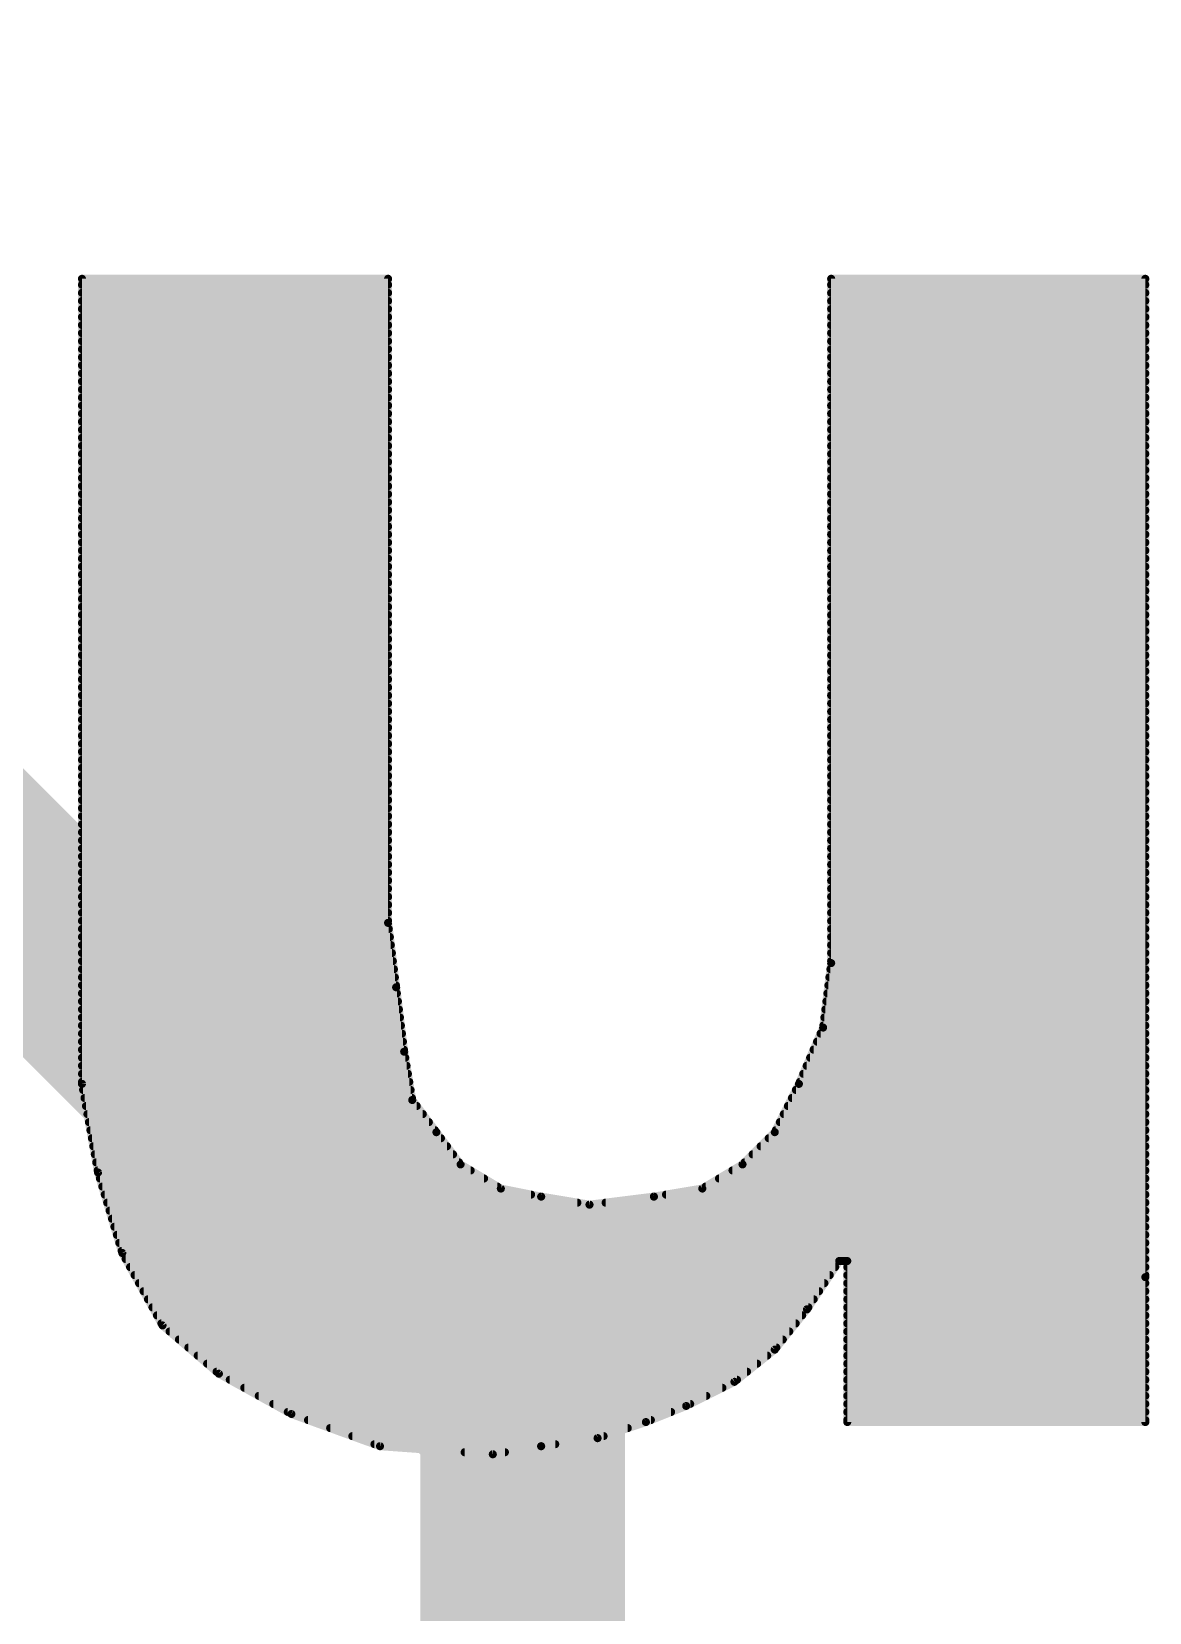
# Model space of a CAD drawing. Extents: x -28 to 79, y -27 to 67.
# Drawn here: x 42.571 to 43.958, y 42.931 to 44.895 of the extents above; entities that cross this region are included whole.
import ezdxf

# ---------------------------------------------------------------- set-up
doc = ezdxf.new("R2010")
doc.units = 0
doc.layers.add('16', color=132, linetype='CONTINUOUS')
doc.layers.add('21', color=41, linetype='CONTINUOUS')

msp = doc.modelspace()

# ---------------------------------------------------------------- linework, layer by layer
at = {"layer": '16', "const_width": 0.254}
for points in [[(41.5925, 44.7675), (43.18, 43.18)], [(43.18, 43.18), (43.18, 40.64)]]:
    msp.add_lwpolyline(points, dxfattribs=at)
at = {"layer": '16', "const_width": 0.127}
for points in [[(43.2435, 43.18, 1), (43.1165, 43.18)], [(43.1351, 43.1351, 1), (43.2249, 43.2249)]]:
    msp.add_lwpolyline(points, format="xyb", dxfattribs=at)
at = {"layer": '21', "const_width": 0.01}
for points in [[(42.633, 43.5875), (42.633, 44.5875)], [(42.633, 44.5875), (43.013, 44.5875)], [(43.013, 44.5875), (43.013, 43.7875)], [(43.563, 43.7375), (43.563, 44.5875)], [(43.563, 44.5875), (43.953, 44.5875)], [(43.953, 44.5875), (43.953, 43.3475)], [(42.633, 44.58), (43.013, 44.58)], [(42.633, 44.57), (43.013, 44.57)], [(43.563, 44.58), (43.953, 44.58)], [(43.563, 44.57), (43.953, 44.57)], [(42.633, 44.56), (43.013, 44.56)], [(42.633, 44.55), (43.013, 44.55)], [(43.563, 44.56), (43.953, 44.56)], [(43.563, 44.55), (43.953, 44.55)], [(42.633, 44.54), (43.013, 44.54)], [(42.633, 44.53), (43.013, 44.53)], [(43.563, 44.54), (43.953, 44.54)], [(43.563, 44.53), (43.953, 44.53)], [(42.633, 44.52), (43.013, 44.52)], [(42.633, 44.51), (43.013, 44.51)], [(43.563, 44.52), (43.953, 44.52)], [(43.563, 44.51), (43.953, 44.51)], [(42.633, 44.5), (43.013, 44.5)], [(42.633, 44.49), (43.013, 44.49)], [(43.563, 44.5), (43.953, 44.5)], [(43.563, 44.49), (43.953, 44.49)], [(42.633, 44.48), (43.013, 44.48)], [(42.633, 44.47), (43.013, 44.47)], [(43.563, 44.48), (43.953, 44.48)], [(43.563, 44.47), (43.953, 44.47)], [(42.633, 44.46), (43.013, 44.46)], [(42.633, 44.45), (43.013, 44.45)], [(43.563, 44.46), (43.953, 44.46)], [(43.563, 44.45), (43.953, 44.45)], [(42.633, 44.44), (43.013, 44.44)], [(42.633, 44.43), (43.013, 44.43)], [(43.563, 44.44), (43.953, 44.44)], [(43.563, 44.43), (43.953, 44.43)], [(42.633, 44.42), (43.013, 44.42)], [(42.633, 44.41), (43.013, 44.41)], [(43.563, 44.42), (43.953, 44.42)], [(43.563, 44.41), (43.953, 44.41)], [(42.633, 44.4), (43.013, 44.4)], [(42.633, 44.39), (43.013, 44.39)], [(43.563, 44.4), (43.953, 44.4)], [(43.563, 44.39), (43.953, 44.39)], [(42.633, 44.38), (43.013, 44.38)], [(42.633, 44.37), (43.013, 44.37)], [(43.563, 44.38), (43.953, 44.38)], [(43.563, 44.37), (43.953, 44.37)], [(42.633, 44.36), (43.013, 44.36)], [(42.633, 44.35), (43.013, 44.35)], [(43.563, 44.36), (43.953, 44.36)], [(43.563, 44.35), (43.953, 44.35)], [(42.633, 44.34), (43.013, 44.34)], [(42.633, 44.33), (43.013, 44.33)], [(43.563, 44.34), (43.953, 44.34)], [(43.563, 44.33), (43.953, 44.33)], [(42.633, 44.32), (43.013, 44.32)], [(42.633, 44.31), (43.013, 44.31)], [(43.563, 44.32), (43.953, 44.32)], [(43.563, 44.31), (43.953, 44.31)], [(42.633, 44.3), (43.013, 44.3)], [(42.633, 44.29), (43.013, 44.29)], [(43.563, 44.3), (43.953, 44.3)], [(43.563, 44.29), (43.953, 44.29)], [(42.633, 44.28), (43.013, 44.28)], [(43.563, 44.28), (43.953, 44.28)], [(42.633, 44.27), (43.013, 44.27)], [(42.633, 44.26), (43.013, 44.26)], [(43.563, 44.27), (43.953, 44.27)], [(43.563, 44.26), (43.953, 44.26)], [(42.633, 44.25), (43.013, 44.25)], [(42.633, 44.24), (43.013, 44.24)], [(43.563, 44.25), (43.953, 44.25)], [(43.563, 44.24), (43.953, 44.24)], [(42.633, 44.23), (43.013, 44.23)], [(42.633, 44.22), (43.013, 44.22)], [(43.563, 44.23), (43.953, 44.23)], [(43.563, 44.22), (43.953, 44.22)], [(42.633, 44.21), (43.013, 44.21)], [(42.633, 44.2), (43.013, 44.2)], [(43.563, 44.21), (43.953, 44.21)], [(43.563, 44.2), (43.953, 44.2)], [(42.633, 44.19), (43.013, 44.19)], [(42.633, 44.18), (43.013, 44.18)], [(43.563, 44.19), (43.953, 44.19)], [(43.563, 44.18), (43.953, 44.18)], [(42.633, 44.17), (43.013, 44.17)], [(42.633, 44.16), (43.013, 44.16)], [(43.563, 44.17), (43.953, 44.17)], [(43.563, 44.16), (43.953, 44.16)], [(42.633, 44.15), (43.013, 44.15)], [(42.633, 44.14), (43.013, 44.14)], [(43.563, 44.15), (43.953, 44.15)], [(43.563, 44.14), (43.953, 44.14)], [(42.633, 44.13), (43.013, 44.13)], [(42.633, 44.12), (43.013, 44.12)], [(43.563, 44.13), (43.953, 44.13)], [(43.563, 44.12), (43.953, 44.12)], [(42.633, 44.11), (43.013, 44.11)], [(42.633, 44.1), (43.013, 44.1)], [(43.563, 44.11), (43.953, 44.11)], [(43.563, 44.1), (43.953, 44.1)], [(42.633, 44.09), (43.013, 44.09)], [(42.633, 44.08), (43.013, 44.08)], [(43.563, 44.09), (43.953, 44.09)], [(43.563, 44.08), (43.953, 44.08)], [(42.633, 44.07), (43.013, 44.07)], [(42.633, 44.06), (43.013, 44.06)], [(43.563, 44.07), (43.953, 44.07)], [(43.563, 44.06), (43.953, 44.06)], [(42.633, 44.05), (43.013, 44.05)], [(42.633, 44.04), (43.013, 44.04)], [(43.563, 44.05), (43.953, 44.05)], [(43.563, 44.04), (43.953, 44.04)], [(42.633, 44.03), (43.013, 44.03)], [(42.633, 44.02), (43.013, 44.02)], [(43.563, 44.03), (43.953, 44.03)], [(43.563, 44.02), (43.953, 44.02)], [(42.633, 44.01), (43.013, 44.01)], [(42.633, 44), (43.013, 44)], [(43.563, 44.01), (43.953, 44.01)], [(43.563, 44), (43.953, 44)], [(42.633, 43.99), (43.013, 43.99)], [(42.633, 43.98), (43.013, 43.98)], [(43.563, 43.99), (43.953, 43.99)], [(43.563, 43.98), (43.953, 43.98)], [(42.633, 43.97), (43.013, 43.97)], [(42.633, 43.96), (43.013, 43.96)], [(43.563, 43.97), (43.953, 43.97)], [(43.563, 43.96), (43.953, 43.96)], [(42.633, 43.95), (43.013, 43.95)], [(42.633, 43.94), (43.013, 43.94)], [(43.563, 43.95), (43.953, 43.95)], [(43.563, 43.94), (43.953, 43.94)], [(42.633, 43.93), (43.013, 43.93)], [(42.633, 43.92), (43.013, 43.92)], [(43.563, 43.93), (43.953, 43.93)], [(43.563, 43.92), (43.953, 43.92)], [(42.633, 43.91), (43.013, 43.91)], [(42.633, 43.9), (43.013, 43.9)], [(43.563, 43.91), (43.953, 43.91)], [(43.563, 43.9), (43.953, 43.9)], [(42.633, 43.89), (43.013, 43.89)], [(42.633, 43.88), (43.013, 43.88)], [(43.563, 43.89), (43.953, 43.89)], [(43.563, 43.88), (43.953, 43.88)], [(42.633, 43.87), (43.013, 43.87)], [(42.633, 43.86), (43.013, 43.86)], [(43.563, 43.87), (43.953, 43.87)], [(43.563, 43.86), (43.953, 43.86)], [(42.633, 43.85), (43.013, 43.85)], [(42.633, 43.84), (43.013, 43.84)], [(43.563, 43.85), (43.953, 43.85)], [(43.563, 43.84), (43.953, 43.84)], [(42.633, 43.83), (43.013, 43.83)], [(42.633, 43.82), (43.013, 43.82)], [(43.563, 43.83), (43.953, 43.83)], [(43.563, 43.82), (43.953, 43.82)], [(42.633, 43.81), (43.013, 43.81)], [(42.633, 43.8), (43.013, 43.8)], [(43.563, 43.81), (43.953, 43.81)], [(43.563, 43.8), (43.953, 43.8)], [(42.633, 43.79), (43.013, 43.79)], [(42.633, 43.78), (43.0139, 43.78)], [(43.013, 43.7875), (43.023, 43.7075)], [(43.563, 43.79), (43.953, 43.79)], [(43.563, 43.78), (43.953, 43.78)], [(42.633, 43.77), (43.0152, 43.77)], [(42.633, 43.76), (43.0164, 43.76)], [(43.563, 43.77), (43.953, 43.77)], [(43.563, 43.76), (43.953, 43.76)], [(42.633, 43.75), (43.0177, 43.75)], [(42.633, 43.74), (43.0189, 43.74)], [(43.563, 43.75), (43.953, 43.75)], [(43.563, 43.74), (43.953, 43.74)], [(42.633, 43.73), (43.0202, 43.73)], [(43.553, 43.6575), (43.563, 43.7375)], [(43.5621, 43.73), (43.953, 43.73)], [(42.633, 43.72), (43.0214, 43.72)], [(42.633, 43.71), (43.0227, 43.71)], [(43.023, 43.7075), (43.033, 43.6275)], [(43.5596, 43.71), (43.953, 43.71)], [(43.5608, 43.72), (43.953, 43.72)], [(42.633, 43.7), (43.0239, 43.7)], [(42.633, 43.69), (43.0252, 43.69)], [(43.5571, 43.69), (43.953, 43.69)], [(43.5583, 43.7), (43.953, 43.7)], [(42.633, 43.68), (43.0264, 43.68)], [(42.633, 43.67), (43.0277, 43.67)], [(43.5546, 43.67), (43.953, 43.67)], [(43.5558, 43.68), (43.953, 43.68)], [(42.633, 43.66), (43.0289, 43.66)], [(42.633, 43.65), (43.0302, 43.65)], [(43.523, 43.5875), (43.553, 43.6575)], [(43.5498, 43.65), (43.953, 43.65)], [(43.5533, 43.66), (43.953, 43.66)], [(42.633, 43.64), (43.0314, 43.64)], [(42.633, 43.63), (43.0327, 43.63)], [(43.033, 43.6275), (43.043, 43.5675)], [(43.5412, 43.63), (43.953, 43.63)], [(43.5455, 43.64), (43.953, 43.64)], [(42.633, 43.62), (43.0343, 43.62)], [(42.633, 43.61), (43.0359, 43.61)], [(43.5326, 43.61), (43.953, 43.61)], [(43.5369, 43.62), (43.953, 43.62)], [(42.633, 43.6), (43.0376, 43.6)], [(42.633, 43.59), (43.0393, 43.59)], [(42.653, 43.4775), (42.633, 43.5875)], [(43.493, 43.5275), (43.523, 43.5875)], [(43.5241, 43.59), (43.953, 43.59)], [(43.5284, 43.6), (43.953, 43.6)], [(42.6344, 43.58), (43.0409, 43.58)], [(42.6362, 43.57), (43.0426, 43.57)], [(43.043, 43.5675), (43.073, 43.5275)], [(43.5143, 43.57), (43.953, 43.57)], [(43.5192, 43.58), (43.953, 43.58)], [(42.638, 43.56), (43.0486, 43.56)], [(42.6398, 43.55), (43.0561, 43.55)], [(43.5042, 43.55), (43.953, 43.55)], [(43.5093, 43.56), (43.953, 43.56)], [(42.6416, 43.54), (43.0636, 43.54)], [(42.6435, 43.53), (43.0711, 43.53)], [(43.073, 43.5275), (43.103, 43.4875)], [(43.453, 43.4875), (43.493, 43.5275)], [(43.4943, 43.53), (43.953, 43.53)], [(43.4993, 43.54), (43.953, 43.54)], [(42.6453, 43.52), (43.0786, 43.52)], [(42.6471, 43.51), (43.0861, 43.51)], [(43.4755, 43.51), (43.953, 43.51)], [(43.4855, 43.52), (43.953, 43.52)], [(42.6489, 43.5), (43.0936, 43.5)], [(42.6507, 43.49), (43.1011, 43.49)], [(43.103, 43.4875), (43.153, 43.4575)], [(43.403, 43.4575), (43.453, 43.4875)], [(43.4555, 43.49), (43.953, 43.49)], [(43.4655, 43.5), (43.953, 43.5)], [(42.6525, 43.48), (43.1155, 43.48)], [(42.683, 43.3775), (42.653, 43.4775)], [(42.6553, 43.47), (43.1322, 43.47)], [(43.4238, 43.47), (43.953, 43.47)], [(43.4405, 43.48), (43.953, 43.48)], [(42.6583, 43.46), (43.1488, 43.46)], [(42.6613, 43.45), (43.1905, 43.45)], [(43.153, 43.4575), (43.203, 43.4475)], [(43.203, 43.4475), (43.263, 43.4375)], [(43.263, 43.4375), (43.343, 43.4475)], [(43.343, 43.4475), (43.403, 43.4575)], [(43.358, 43.45), (43.953, 43.45)], [(43.4072, 43.46), (43.953, 43.46)], [(42.6643, 43.44), (43.248, 43.44)], [(42.6673, 43.43), (43.953, 43.43)], [(43.283, 43.44), (43.953, 43.44)], [(42.6703, 43.42), (43.953, 43.42)], [(42.6733, 43.41), (43.953, 43.41)], [(42.6763, 43.4), (43.953, 43.4)], [(42.6793, 43.39), (43.953, 43.39)], [(42.6823, 43.38), (43.953, 43.38)], [(42.733, 43.2875), (42.683, 43.3775)], [(42.6872, 43.37), (43.953, 43.37)], [(43.573, 43.3675), (43.533, 43.3075)], [(43.583, 43.3675), (43.573, 43.3675)], [(43.583, 43.1675), (43.583, 43.3675)], [(42.6927, 43.36), (43.568, 43.36)], [(42.6983, 43.35), (43.5613, 43.35)], [(43.583, 43.36), (43.953, 43.36)], [(43.583, 43.35), (43.953, 43.35)], [(43.953, 43.3475), (43.953, 43.1675)], [(42.7038, 43.34), (43.5547, 43.34)], [(42.7094, 43.33), (43.548, 43.33)], [(43.583, 43.34), (43.953, 43.34)], [(43.583, 43.33), (43.953, 43.33)], [(42.7149, 43.32), (43.5413, 43.32)], [(42.7205, 43.31), (43.5347, 43.31)], [(43.583, 43.32), (43.953, 43.32)], [(43.583, 43.31), (43.953, 43.31)], [(42.7261, 43.3), (43.527, 43.3)], [(42.7316, 43.29), (43.519, 43.29)], [(43.533, 43.3075), (43.493, 43.2575)], [(43.583, 43.3), (43.953, 43.3)], [(43.583, 43.29), (43.953, 43.29)], [(42.803, 43.2275), (42.733, 43.2875)], [(42.7418, 43.28), (43.511, 43.28)], [(42.7534, 43.27), (43.503, 43.27)], [(43.583, 43.28), (43.953, 43.28)], [(43.583, 43.27), (43.953, 43.27)], [(42.7651, 43.26), (43.495, 43.26)], [(42.7767, 43.25), (43.4836, 43.25)], [(43.493, 43.2575), (43.443, 43.2175)], [(43.583, 43.26), (43.953, 43.26)], [(43.583, 43.25), (43.953, 43.25)], [(42.7884, 43.24), (43.4711, 43.24)], [(42.8001, 43.23), (43.4586, 43.23)], [(43.583, 43.24), (43.953, 43.24)], [(43.583, 43.23), (43.953, 43.23)], [(42.893, 43.1775), (42.803, 43.2275)], [(42.8165, 43.22), (43.4461, 43.22)], [(42.8345, 43.21), (43.428, 43.21)], [(43.443, 43.2175), (43.383, 43.1875)], [(43.583, 43.22), (43.953, 43.22)], [(43.583, 43.21), (43.953, 43.21)], [(42.8525, 43.2), (43.408, 43.2)], [(43.583, 43.2), (43.953, 43.2)], [(42.8705, 43.19), (43.388, 43.19)], [(42.8885, 43.18), (43.3643, 43.18)], [(43.003, 43.1375), (42.893, 43.1775)], [(43.383, 43.1875), (43.333, 43.1675)], [(43.583, 43.19), (43.953, 43.19)], [(43.583, 43.18), (43.953, 43.18)], [(42.9136, 43.17), (43.3392, 43.17)], [(42.9411, 43.16), (43.3105, 43.16)], [(43.333, 43.1675), (43.273, 43.1475)], [(43.583, 43.17), (43.953, 43.17)], [(43.953, 43.1675), (43.583, 43.1675)], [(42.9686, 43.15), (43.2805, 43.15)], [(42.9961, 43.14), (43.2205, 43.14)], [(43.143, 43.1275), (43.003, 43.1375)], [(43.203, 43.1375), (43.143, 43.1275)], [(43.273, 43.1475), (43.203, 43.1375)], [(43.108, 43.13), (43.158, 43.13)]]:
    msp.add_lwpolyline(points, dxfattribs=at)
at = {"layer": '21', "const_width": 0.005}
for points in [[(42.6355, 44.5875, 1), (42.6305, 44.5875)], [(42.633, 44.59, 1), (42.633, 44.585)], [(43.0155, 44.5875, 1), (43.0105, 44.5875)], [(43.013, 44.585, 1), (43.013, 44.59)], [(43.5655, 44.5875, 1), (43.5605, 44.5875)], [(43.563, 44.59, 1), (43.563, 44.585)], [(43.9555, 44.5875, 1), (43.9505, 44.5875)], [(43.953, 44.585, 1), (43.953, 44.59)], [(42.633, 44.5825, 1), (42.633, 44.5775)], [(42.633, 44.5725, 1), (42.633, 44.5675)], [(43.013, 44.5775, 1), (43.013, 44.5825)], [(43.013, 44.5675, 1), (43.013, 44.5725)], [(43.563, 44.5825, 1), (43.563, 44.5775)], [(43.563, 44.5725, 1), (43.563, 44.5675)], [(43.953, 44.5775, 1), (43.953, 44.5825)], [(43.953, 44.5675, 1), (43.953, 44.5725)], [(42.633, 44.5625, 1), (42.633, 44.5575)], [(42.633, 44.5525, 1), (42.633, 44.5475)], [(43.013, 44.5575, 1), (43.013, 44.5625)], [(43.013, 44.5475, 1), (43.013, 44.5525)], [(43.563, 44.5625, 1), (43.563, 44.5575)], [(43.563, 44.5525, 1), (43.563, 44.5475)], [(43.953, 44.5575, 1), (43.953, 44.5625)], [(43.953, 44.5475, 1), (43.953, 44.5525)], [(42.633, 44.5425, 1), (42.633, 44.5375)], [(42.633, 44.5325, 1), (42.633, 44.5275)], [(43.013, 44.5375, 1), (43.013, 44.5425)], [(43.013, 44.5275, 1), (43.013, 44.5325)], [(43.563, 44.5425, 1), (43.563, 44.5375)], [(43.563, 44.5325, 1), (43.563, 44.5275)], [(43.953, 44.5375, 1), (43.953, 44.5425)], [(43.953, 44.5275, 1), (43.953, 44.5325)], [(42.633, 44.5225, 1), (42.633, 44.5175)], [(42.633, 44.5125, 1), (42.633, 44.5075)], [(43.013, 44.5175, 1), (43.013, 44.5225)], [(43.013, 44.5075, 1), (43.013, 44.5125)], [(43.563, 44.5225, 1), (43.563, 44.5175)], [(43.563, 44.5125, 1), (43.563, 44.5075)], [(43.953, 44.5175, 1), (43.953, 44.5225)], [(43.953, 44.5075, 1), (43.953, 44.5125)], [(42.633, 44.5025, 1), (42.633, 44.4975)], [(42.633, 44.4925, 1), (42.633, 44.4875)], [(43.013, 44.4975, 1), (43.013, 44.5025)], [(43.013, 44.4875, 1), (43.013, 44.4925)], [(43.563, 44.5025, 1), (43.563, 44.4975)], [(43.563, 44.4925, 1), (43.563, 44.4875)], [(43.953, 44.4975, 1), (43.953, 44.5025)], [(43.953, 44.4875, 1), (43.953, 44.4925)], [(42.633, 44.4825, 1), (42.633, 44.4775)], [(42.633, 44.4725, 1), (42.633, 44.4675)], [(43.013, 44.4775, 1), (43.013, 44.4825)], [(43.013, 44.4675, 1), (43.013, 44.4725)], [(43.563, 44.4825, 1), (43.563, 44.4775)], [(43.563, 44.4725, 1), (43.563, 44.4675)], [(43.953, 44.4775, 1), (43.953, 44.4825)], [(43.953, 44.4675, 1), (43.953, 44.4725)], [(42.633, 44.4625, 1), (42.633, 44.4575)], [(42.633, 44.4525, 1), (42.633, 44.4475)], [(43.013, 44.4575, 1), (43.013, 44.4625)], [(43.013, 44.4475, 1), (43.013, 44.4525)], [(43.563, 44.4625, 1), (43.563, 44.4575)], [(43.563, 44.4525, 1), (43.563, 44.4475)], [(43.953, 44.4575, 1), (43.953, 44.4625)], [(43.953, 44.4475, 1), (43.953, 44.4525)], [(42.633, 44.4425, 1), (42.633, 44.4375)], [(42.633, 44.4325, 1), (42.633, 44.4275)], [(43.013, 44.4375, 1), (43.013, 44.4425)], [(43.013, 44.4275, 1), (43.013, 44.4325)], [(43.563, 44.4425, 1), (43.563, 44.4375)], [(43.563, 44.4325, 1), (43.563, 44.4275)], [(43.953, 44.4375, 1), (43.953, 44.4425)], [(43.953, 44.4275, 1), (43.953, 44.4325)], [(42.633, 44.4225, 1), (42.633, 44.4175)], [(42.633, 44.4125, 1), (42.633, 44.4075)], [(43.013, 44.4175, 1), (43.013, 44.4225)], [(43.013, 44.4075, 1), (43.013, 44.4125)], [(43.563, 44.4225, 1), (43.563, 44.4175)], [(43.563, 44.4125, 1), (43.563, 44.4075)], [(43.953, 44.4175, 1), (43.953, 44.4225)], [(43.953, 44.4075, 1), (43.953, 44.4125)], [(42.633, 44.4025, 1), (42.633, 44.3975)], [(42.633, 44.3925, 1), (42.633, 44.3875)], [(43.013, 44.3975, 1), (43.013, 44.4025)], [(43.013, 44.3875, 1), (43.013, 44.3925)], [(43.563, 44.4025, 1), (43.563, 44.3975)], [(43.563, 44.3925, 1), (43.563, 44.3875)], [(43.953, 44.3975, 1), (43.953, 44.4025)], [(43.953, 44.3875, 1), (43.953, 44.3925)], [(42.633, 44.3825, 1), (42.633, 44.3775)], [(42.633, 44.3725, 1), (42.633, 44.3675)], [(43.013, 44.3775, 1), (43.013, 44.3825)], [(43.013, 44.3675, 1), (43.013, 44.3725)], [(43.563, 44.3825, 1), (43.563, 44.3775)], [(43.563, 44.3725, 1), (43.563, 44.3675)], [(43.953, 44.3775, 1), (43.953, 44.3825)], [(43.953, 44.3675, 1), (43.953, 44.3725)], [(42.633, 44.3625, 1), (42.633, 44.3575)], [(42.633, 44.3525, 1), (42.633, 44.3475)], [(43.013, 44.3575, 1), (43.013, 44.3625)], [(43.013, 44.3475, 1), (43.013, 44.3525)], [(43.563, 44.3625, 1), (43.563, 44.3575)], [(43.563, 44.3525, 1), (43.563, 44.3475)], [(43.953, 44.3575, 1), (43.953, 44.3625)], [(43.953, 44.3475, 1), (43.953, 44.3525)], [(42.633, 44.3425, 1), (42.633, 44.3375)], [(42.633, 44.3325, 1), (42.633, 44.3275)], [(43.013, 44.3375, 1), (43.013, 44.3425)], [(43.013, 44.3275, 1), (43.013, 44.3325)], [(43.563, 44.3425, 1), (43.563, 44.3375)], [(43.563, 44.3325, 1), (43.563, 44.3275)], [(43.953, 44.3375, 1), (43.953, 44.3425)], [(43.953, 44.3275, 1), (43.953, 44.3325)], [(42.633, 44.3225, 1), (42.633, 44.3175)], [(42.633, 44.3125, 1), (42.633, 44.3075)], [(43.013, 44.3175, 1), (43.013, 44.3225)], [(43.013, 44.3075, 1), (43.013, 44.3125)], [(43.563, 44.3225, 1), (43.563, 44.3175)], [(43.563, 44.3125, 1), (43.563, 44.3075)], [(43.953, 44.3175, 1), (43.953, 44.3225)], [(43.953, 44.3075, 1), (43.953, 44.3125)], [(42.633, 44.3025, 1), (42.633, 44.2975)], [(42.633, 44.2925, 1), (42.633, 44.2875)], [(43.013, 44.2975, 1), (43.013, 44.3025)], [(43.013, 44.2875, 1), (43.013, 44.2925)], [(43.563, 44.3025, 1), (43.563, 44.2975)], [(43.563, 44.2925, 1), (43.563, 44.2875)], [(43.953, 44.2975, 1), (43.953, 44.3025)], [(43.953, 44.2875, 1), (43.953, 44.2925)], [(42.633, 44.2825, 1), (42.633, 44.2775)], [(43.013, 44.2775, 1), (43.013, 44.2825)], [(43.563, 44.2825, 1), (43.563, 44.2775)], [(43.953, 44.2775, 1), (43.953, 44.2825)], [(42.633, 44.2725, 1), (42.633, 44.2675)], [(42.633, 44.2625, 1), (42.633, 44.2575)], [(43.013, 44.2675, 1), (43.013, 44.2725)], [(43.013, 44.2575, 1), (43.013, 44.2625)], [(43.563, 44.2725, 1), (43.563, 44.2675)], [(43.563, 44.2625, 1), (43.563, 44.2575)], [(43.953, 44.2675, 1), (43.953, 44.2725)], [(43.953, 44.2575, 1), (43.953, 44.2625)], [(42.633, 44.2525, 1), (42.633, 44.2475)], [(42.633, 44.2425, 1), (42.633, 44.2375)], [(43.013, 44.2475, 1), (43.013, 44.2525)], [(43.013, 44.2375, 1), (43.013, 44.2425)], [(43.563, 44.2525, 1), (43.563, 44.2475)], [(43.563, 44.2425, 1), (43.563, 44.2375)], [(43.953, 44.2475, 1), (43.953, 44.2525)], [(43.953, 44.2375, 1), (43.953, 44.2425)], [(42.633, 44.2325, 1), (42.633, 44.2275)], [(42.633, 44.2225, 1), (42.633, 44.2175)], [(43.013, 44.2275, 1), (43.013, 44.2325)], [(43.013, 44.2175, 1), (43.013, 44.2225)], [(43.563, 44.2325, 1), (43.563, 44.2275)], [(43.563, 44.2225, 1), (43.563, 44.2175)], [(43.953, 44.2275, 1), (43.953, 44.2325)], [(43.953, 44.2175, 1), (43.953, 44.2225)], [(42.633, 44.2125, 1), (42.633, 44.2075)], [(42.633, 44.2025, 1), (42.633, 44.1975)], [(43.013, 44.2075, 1), (43.013, 44.2125)], [(43.013, 44.1975, 1), (43.013, 44.2025)], [(43.563, 44.2125, 1), (43.563, 44.2075)], [(43.563, 44.2025, 1), (43.563, 44.1975)], [(43.953, 44.2075, 1), (43.953, 44.2125)], [(43.953, 44.1975, 1), (43.953, 44.2025)], [(42.633, 44.1925, 1), (42.633, 44.1875)], [(42.633, 44.1825, 1), (42.633, 44.1775)], [(43.013, 44.1875, 1), (43.013, 44.1925)], [(43.013, 44.1775, 1), (43.013, 44.1825)], [(43.563, 44.1925, 1), (43.563, 44.1875)], [(43.563, 44.1825, 1), (43.563, 44.1775)], [(43.953, 44.1875, 1), (43.953, 44.1925)], [(43.953, 44.1775, 1), (43.953, 44.1825)], [(42.633, 44.1725, 1), (42.633, 44.1675)], [(42.633, 44.1625, 1), (42.633, 44.1575)], [(43.013, 44.1675, 1), (43.013, 44.1725)], [(43.013, 44.1575, 1), (43.013, 44.1625)], [(43.563, 44.1725, 1), (43.563, 44.1675)], [(43.563, 44.1625, 1), (43.563, 44.1575)], [(43.953, 44.1675, 1), (43.953, 44.1725)], [(43.953, 44.1575, 1), (43.953, 44.1625)], [(42.633, 44.1525, 1), (42.633, 44.1475)], [(42.633, 44.1425, 1), (42.633, 44.1375)], [(43.013, 44.1475, 1), (43.013, 44.1525)], [(43.013, 44.1375, 1), (43.013, 44.1425)], [(43.563, 44.1525, 1), (43.563, 44.1475)], [(43.563, 44.1425, 1), (43.563, 44.1375)], [(43.953, 44.1475, 1), (43.953, 44.1525)], [(43.953, 44.1375, 1), (43.953, 44.1425)], [(42.633, 44.1325, 1), (42.633, 44.1275)], [(42.633, 44.1225, 1), (42.633, 44.1175)], [(43.013, 44.1275, 1), (43.013, 44.1325)], [(43.013, 44.1175, 1), (43.013, 44.1225)], [(43.563, 44.1325, 1), (43.563, 44.1275)], [(43.563, 44.1225, 1), (43.563, 44.1175)], [(43.953, 44.1275, 1), (43.953, 44.1325)], [(43.953, 44.1175, 1), (43.953, 44.1225)], [(42.633, 44.1125, 1), (42.633, 44.1075)], [(42.633, 44.1025, 1), (42.633, 44.0975)], [(43.013, 44.1075, 1), (43.013, 44.1125)], [(43.013, 44.0975, 1), (43.013, 44.1025)], [(43.563, 44.1125, 1), (43.563, 44.1075)], [(43.563, 44.1025, 1), (43.563, 44.0975)], [(43.953, 44.1075, 1), (43.953, 44.1125)], [(43.953, 44.0975, 1), (43.953, 44.1025)], [(42.633, 44.0925, 1), (42.633, 44.0875)], [(42.633, 44.0825, 1), (42.633, 44.0775)], [(43.013, 44.0875, 1), (43.013, 44.0925)], [(43.013, 44.0775, 1), (43.013, 44.0825)], [(43.563, 44.0925, 1), (43.563, 44.0875)], [(43.563, 44.0825, 1), (43.563, 44.0775)], [(43.953, 44.0875, 1), (43.953, 44.0925)], [(43.953, 44.0775, 1), (43.953, 44.0825)], [(42.633, 44.0725, 1), (42.633, 44.0675)], [(42.633, 44.0625, 1), (42.633, 44.0575)], [(43.013, 44.0675, 1), (43.013, 44.0725)], [(43.013, 44.0575, 1), (43.013, 44.0625)], [(43.563, 44.0725, 1), (43.563, 44.0675)], [(43.563, 44.0625, 1), (43.563, 44.0575)], [(43.953, 44.0675, 1), (43.953, 44.0725)], [(43.953, 44.0575, 1), (43.953, 44.0625)], [(42.633, 44.0525, 1), (42.633, 44.0475)], [(42.633, 44.0425, 1), (42.633, 44.0375)], [(43.013, 44.0475, 1), (43.013, 44.0525)], [(43.013, 44.0375, 1), (43.013, 44.0425)], [(43.563, 44.0525, 1), (43.563, 44.0475)], [(43.563, 44.0425, 1), (43.563, 44.0375)], [(43.953, 44.0475, 1), (43.953, 44.0525)], [(43.953, 44.0375, 1), (43.953, 44.0425)], [(42.633, 44.0325, 1), (42.633, 44.0275)], [(42.633, 44.0225, 1), (42.633, 44.0175)], [(43.013, 44.0275, 1), (43.013, 44.0325)], [(43.013, 44.0175, 1), (43.013, 44.0225)], [(43.563, 44.0325, 1), (43.563, 44.0275)], [(43.563, 44.0225, 1), (43.563, 44.0175)], [(43.953, 44.0275, 1), (43.953, 44.0325)], [(43.953, 44.0175, 1), (43.953, 44.0225)], [(42.633, 44.0125, 1), (42.633, 44.0075)], [(42.633, 44.0025, 1), (42.633, 43.9975)], [(43.013, 44.0075, 1), (43.013, 44.0125)], [(43.013, 43.9975, 1), (43.013, 44.0025)], [(43.563, 44.0125, 1), (43.563, 44.0075)], [(43.563, 44.0025, 1), (43.563, 43.9975)], [(43.953, 44.0075, 1), (43.953, 44.0125)], [(43.953, 43.9975, 1), (43.953, 44.0025)], [(42.633, 43.9925, 1), (42.633, 43.9875)], [(42.633, 43.9825, 1), (42.633, 43.9775)], [(43.013, 43.9875, 1), (43.013, 43.9925)], [(43.013, 43.9775, 1), (43.013, 43.9825)], [(43.563, 43.9925, 1), (43.563, 43.9875)], [(43.563, 43.9825, 1), (43.563, 43.9775)], [(43.953, 43.9875, 1), (43.953, 43.9925)], [(43.953, 43.9775, 1), (43.953, 43.9825)], [(42.633, 43.9725, 1), (42.633, 43.9675)], [(42.633, 43.9625, 1), (42.633, 43.9575)], [(43.013, 43.9675, 1), (43.013, 43.9725)], [(43.013, 43.9575, 1), (43.013, 43.9625)], [(43.563, 43.9725, 1), (43.563, 43.9675)], [(43.563, 43.9625, 1), (43.563, 43.9575)], [(43.953, 43.9675, 1), (43.953, 43.9725)], [(43.953, 43.9575, 1), (43.953, 43.9625)], [(42.633, 43.9525, 1), (42.633, 43.9475)], [(42.633, 43.9425, 1), (42.633, 43.9375)], [(43.013, 43.9475, 1), (43.013, 43.9525)], [(43.013, 43.9375, 1), (43.013, 43.9425)], [(43.563, 43.9525, 1), (43.563, 43.9475)], [(43.563, 43.9425, 1), (43.563, 43.9375)], [(43.953, 43.9475, 1), (43.953, 43.9525)], [(43.953, 43.9375, 1), (43.953, 43.9425)], [(42.633, 43.9325, 1), (42.633, 43.9275)], [(42.633, 43.9225, 1), (42.633, 43.9175)], [(43.013, 43.9275, 1), (43.013, 43.9325)], [(43.013, 43.9175, 1), (43.013, 43.9225)], [(43.563, 43.9325, 1), (43.563, 43.9275)], [(43.563, 43.9225, 1), (43.563, 43.9175)], [(43.953, 43.9275, 1), (43.953, 43.9325)], [(43.953, 43.9175, 1), (43.953, 43.9225)], [(42.633, 43.9125, 1), (42.633, 43.9075)], [(42.633, 43.9025, 1), (42.633, 43.8975)], [(43.013, 43.9075, 1), (43.013, 43.9125)], [(43.013, 43.8975, 1), (43.013, 43.9025)], [(43.563, 43.9125, 1), (43.563, 43.9075)], [(43.563, 43.9025, 1), (43.563, 43.8975)], [(43.953, 43.9075, 1), (43.953, 43.9125)], [(43.953, 43.8975, 1), (43.953, 43.9025)], [(42.633, 43.8925, 1), (42.633, 43.8875)], [(42.633, 43.8825, 1), (42.633, 43.8775)], [(43.013, 43.8875, 1), (43.013, 43.8925)], [(43.013, 43.8775, 1), (43.013, 43.8825)], [(43.563, 43.8925, 1), (43.563, 43.8875)], [(43.563, 43.8825, 1), (43.563, 43.8775)], [(43.953, 43.8875, 1), (43.953, 43.8925)], [(43.953, 43.8775, 1), (43.953, 43.8825)], [(42.633, 43.8725, 1), (42.633, 43.8675)], [(42.633, 43.8625, 1), (42.633, 43.8575)], [(43.013, 43.8675, 1), (43.013, 43.8725)], [(43.013, 43.8575, 1), (43.013, 43.8625)], [(43.563, 43.8725, 1), (43.563, 43.8675)], [(43.563, 43.8625, 1), (43.563, 43.8575)], [(43.953, 43.8675, 1), (43.953, 43.8725)], [(43.953, 43.8575, 1), (43.953, 43.8625)], [(42.633, 43.8525, 1), (42.633, 43.8475)], [(42.633, 43.8425, 1), (42.633, 43.8375)], [(43.013, 43.8475, 1), (43.013, 43.8525)], [(43.013, 43.8375, 1), (43.013, 43.8425)], [(43.563, 43.8525, 1), (43.563, 43.8475)], [(43.563, 43.8425, 1), (43.563, 43.8375)], [(43.953, 43.8475, 1), (43.953, 43.8525)], [(43.953, 43.8375, 1), (43.953, 43.8425)], [(42.633, 43.8325, 1), (42.633, 43.8275)], [(42.633, 43.8225, 1), (42.633, 43.8175)], [(43.013, 43.8275, 1), (43.013, 43.8325)], [(43.013, 43.8175, 1), (43.013, 43.8225)], [(43.563, 43.8325, 1), (43.563, 43.8275)], [(43.563, 43.8225, 1), (43.563, 43.8175)], [(43.953, 43.8275, 1), (43.953, 43.8325)], [(43.953, 43.8175, 1), (43.953, 43.8225)], [(42.633, 43.8125, 1), (42.633, 43.8075)], [(42.633, 43.8025, 1), (42.633, 43.7975)], [(43.013, 43.8075, 1), (43.013, 43.8125)], [(43.013, 43.7975, 1), (43.013, 43.8025)], [(43.563, 43.8125, 1), (43.563, 43.8075)], [(43.563, 43.8025, 1), (43.563, 43.7975)], [(43.953, 43.8075, 1), (43.953, 43.8125)], [(43.953, 43.7975, 1), (43.953, 43.8025)], [(42.633, 43.7925, 1), (42.633, 43.7875)], [(42.633, 43.7825, 1), (42.633, 43.7775)], [(43.0155, 43.7878, 1), (43.0105, 43.7872)], [(43.0105, 43.7875, 1), (43.0155, 43.7875)], [(43.013, 43.7875, 1), (43.013, 43.7925)], [(43.0139, 43.7775, 1), (43.0139, 43.7825)], [(43.563, 43.7925, 1), (43.563, 43.7875)], [(43.563, 43.7825, 1), (43.563, 43.7775)], [(43.953, 43.7875, 1), (43.953, 43.7925)], [(43.953, 43.7775, 1), (43.953, 43.7825)], [(42.633, 43.7725, 1), (42.633, 43.7675)], [(42.633, 43.7625, 1), (42.633, 43.7575)], [(43.0152, 43.7675, 1), (43.0152, 43.7725)], [(43.0164, 43.7575, 1), (43.0164, 43.7625)], [(43.563, 43.7725, 1), (43.563, 43.7675)], [(43.563, 43.7625, 1), (43.563, 43.7575)], [(43.953, 43.7675, 1), (43.953, 43.7725)], [(43.953, 43.7575, 1), (43.953, 43.7625)], [(42.633, 43.7525, 1), (42.633, 43.7475)], [(42.633, 43.7425, 1), (42.633, 43.7375)], [(43.0177, 43.7475, 1), (43.0177, 43.7525)], [(43.0189, 43.7375, 1), (43.0189, 43.7425)], [(43.563, 43.7525, 1), (43.563, 43.7475)], [(43.563, 43.7425, 1), (43.563, 43.7375)], [(43.953, 43.7475, 1), (43.953, 43.7525)], [(43.953, 43.7375, 1), (43.953, 43.7425)], [(42.633, 43.7325, 1), (42.633, 43.7275)], [(43.0202, 43.7275, 1), (43.0202, 43.7325)], [(43.5621, 43.7325, 1), (43.5621, 43.7275)], [(43.5655, 43.7372, 1), (43.5605, 43.7378)], [(43.5605, 43.7375, 1), (43.5655, 43.7375)], [(43.953, 43.7275, 1), (43.953, 43.7325)], [(42.633, 43.7225, 1), (42.633, 43.7175)], [(42.633, 43.7125, 1), (42.633, 43.7075)], [(43.0255, 43.7078, 1), (43.0205, 43.7072)], [(43.0205, 43.7072, 1), (43.0255, 43.7078)], [(43.0214, 43.7175, 1), (43.0214, 43.7225)], [(43.0227, 43.7075, 1), (43.0227, 43.7125)], [(43.5596, 43.7125, 1), (43.5596, 43.7075)], [(43.5608, 43.7225, 1), (43.5608, 43.7175)], [(43.953, 43.7175, 1), (43.953, 43.7225)], [(43.953, 43.7075, 1), (43.953, 43.7125)], [(42.633, 43.7025, 1), (42.633, 43.6975)], [(42.633, 43.6925, 1), (42.633, 43.6875)], [(43.0239, 43.6975, 1), (43.0239, 43.7025)], [(43.0252, 43.6875, 1), (43.0252, 43.6925)], [(43.5571, 43.6925, 1), (43.5571, 43.6875)], [(43.5583, 43.7025, 1), (43.5583, 43.6975)], [(43.953, 43.6975, 1), (43.953, 43.7025)], [(43.953, 43.6875, 1), (43.953, 43.6925)], [(42.633, 43.6825, 1), (42.633, 43.6775)], [(42.633, 43.6725, 1), (42.633, 43.6675)], [(43.0264, 43.6775, 1), (43.0264, 43.6825)], [(43.0277, 43.6675, 1), (43.0277, 43.6725)], [(43.5546, 43.6725, 1), (43.5546, 43.6675)], [(43.5558, 43.6825, 1), (43.5558, 43.6775)], [(43.953, 43.6775, 1), (43.953, 43.6825)], [(43.953, 43.6675, 1), (43.953, 43.6725)], [(42.633, 43.6625, 1), (42.633, 43.6575)], [(42.633, 43.6525, 1), (42.633, 43.6475)], [(43.0289, 43.6575, 1), (43.0289, 43.6625)], [(43.0302, 43.6475, 1), (43.0302, 43.6525)], [(43.5498, 43.6525, 1), (43.5498, 43.6475)], [(43.5505, 43.6578, 1), (43.5555, 43.6572)], [(43.5553, 43.6565, 1), (43.5507, 43.6585)], [(43.5533, 43.6625, 1), (43.5533, 43.6575)], [(43.953, 43.6575, 1), (43.953, 43.6625)], [(43.953, 43.6475, 1), (43.953, 43.6525)], [(42.633, 43.6425, 1), (42.633, 43.6375)], [(42.633, 43.6325, 1), (42.633, 43.6275)], [(43.0355, 43.6279, 1), (43.0305, 43.6271)], [(43.0305, 43.6272, 1), (43.0355, 43.6278)], [(43.0314, 43.6375, 1), (43.0314, 43.6425)], [(43.0327, 43.6275, 1), (43.0327, 43.6325)], [(43.5412, 43.6325, 1), (43.5412, 43.6275)], [(43.5455, 43.6425, 1), (43.5455, 43.6375)], [(43.953, 43.6375, 1), (43.953, 43.6425)], [(43.953, 43.6275, 1), (43.953, 43.6325)], [(42.633, 43.6225, 1), (42.633, 43.6175)], [(42.633, 43.6125, 1), (42.633, 43.6075)], [(43.0343, 43.6175, 1), (43.0343, 43.6225)], [(43.0359, 43.6075, 1), (43.0359, 43.6125)], [(43.5326, 43.6125, 1), (43.5326, 43.6075)], [(43.5369, 43.6225, 1), (43.5369, 43.6175)], [(43.953, 43.6175, 1), (43.953, 43.6225)], [(43.953, 43.6075, 1), (43.953, 43.6125)], [(42.633, 43.6025, 1), (42.633, 43.5975)], [(42.633, 43.5925, 1), (42.633, 43.5875)], [(42.6355, 43.5879, 1), (42.6305, 43.5871)], [(42.6305, 43.5875, 1), (42.6355, 43.5875)], [(43.0376, 43.5975, 1), (43.0376, 43.6025)], [(43.0393, 43.5875, 1), (43.0393, 43.5925)], [(43.5207, 43.5885, 1), (43.5253, 43.5865)], [(43.5252, 43.5864, 1), (43.5208, 43.5886)], [(43.5241, 43.5925, 1), (43.5241, 43.5875)], [(43.5284, 43.6025, 1), (43.5284, 43.5975)], [(43.953, 43.5975, 1), (43.953, 43.6025)], [(43.953, 43.5875, 1), (43.953, 43.5925)], [(42.6344, 43.5825, 1), (42.6344, 43.5775)], [(42.6362, 43.5725, 1), (42.6362, 43.5675)], [(43.045, 43.569, 1), (43.041, 43.566)], [(43.0405, 43.5671, 1), (43.0455, 43.5679)], [(43.0409, 43.5775, 1), (43.0409, 43.5825)], [(43.0426, 43.5675, 1), (43.0426, 43.5725)], [(43.5143, 43.5725, 1), (43.5143, 43.5675)], [(43.5192, 43.5825, 1), (43.5192, 43.5775)], [(43.953, 43.5775, 1), (43.953, 43.5825)], [(43.953, 43.5675, 1), (43.953, 43.5725)], [(42.638, 43.5625, 1), (42.638, 43.5575)], [(42.6398, 43.5525, 1), (42.6398, 43.5475)], [(43.0486, 43.5575, 1), (43.0486, 43.5625)], [(43.0561, 43.5475, 1), (43.0561, 43.5525)], [(43.5042, 43.5525, 1), (43.5042, 43.5475)], [(43.5093, 43.5625, 1), (43.5093, 43.5575)], [(43.953, 43.5575, 1), (43.953, 43.5625)], [(43.953, 43.5475, 1), (43.953, 43.5525)], [(42.6416, 43.5425, 1), (42.6416, 43.5375)], [(42.6435, 43.5325, 1), (42.6435, 43.5275)], [(43.0636, 43.5375, 1), (43.0636, 43.5425)], [(43.075, 43.529, 1), (43.071, 43.526)], [(43.071, 43.526, 1), (43.075, 43.529)], [(43.0711, 43.5275, 1), (43.0711, 43.5325)], [(43.4908, 43.5286, 1), (43.4952, 43.5264)], [(43.4948, 43.5257, 1), (43.4912, 43.5293)], [(43.4943, 43.5325, 1), (43.4943, 43.5275)], [(43.4993, 43.5425, 1), (43.4993, 43.5375)], [(43.953, 43.5375, 1), (43.953, 43.5425)], [(43.953, 43.5275, 1), (43.953, 43.5325)], [(42.6453, 43.5225, 1), (42.6453, 43.5175)], [(42.6471, 43.5125, 1), (42.6471, 43.5075)], [(43.0786, 43.5175, 1), (43.0786, 43.5225)], [(43.0861, 43.5075, 1), (43.0861, 43.5125)], [(43.4755, 43.5125, 1), (43.4755, 43.5075)], [(43.4855, 43.5225, 1), (43.4855, 43.5175)], [(43.953, 43.5175, 1), (43.953, 43.5225)], [(43.953, 43.5075, 1), (43.953, 43.5125)], [(42.6489, 43.5025, 1), (42.6489, 43.4975)], [(42.6507, 43.4925, 1), (42.6507, 43.4875)], [(43.0936, 43.4975, 1), (43.0936, 43.5025)], [(43.1043, 43.4896, 1), (43.1017, 43.4854)], [(43.101, 43.486, 1), (43.105, 43.489)], [(43.1011, 43.4875, 1), (43.1011, 43.4925)], [(43.4512, 43.4893, 1), (43.4548, 43.4857)], [(43.4543, 43.4854, 1), (43.4517, 43.4896)], [(43.4555, 43.4925, 1), (43.4555, 43.4875)], [(43.4655, 43.5025, 1), (43.4655, 43.4975)], [(43.953, 43.4975, 1), (43.953, 43.5025)], [(43.953, 43.4875, 1), (43.953, 43.4925)], [(42.6525, 43.4825, 1), (42.6525, 43.4775)], [(42.6554, 43.4782, 1), (42.6506, 43.4768)], [(42.6505, 43.4771, 1), (42.6555, 43.4779)], [(42.6553, 43.4725, 1), (42.6553, 43.4675)], [(43.1155, 43.4775, 1), (43.1155, 43.4825)], [(43.1322, 43.4675, 1), (43.1322, 43.4725)], [(43.4238, 43.4725, 1), (43.4238, 43.4675)], [(43.4405, 43.4825, 1), (43.4405, 43.4775)], [(43.953, 43.4775, 1), (43.953, 43.4825)], [(43.953, 43.4675, 1), (43.953, 43.4725)], [(42.6583, 43.4625, 1), (42.6583, 43.4575)], [(42.6613, 43.4525, 1), (42.6613, 43.4475)], [(43.1488, 43.4575, 1), (43.1488, 43.4625)], [(43.1535, 43.46, 1), (43.1525, 43.455)], [(43.1517, 43.4554, 1), (43.1543, 43.4596)], [(43.1905, 43.4475, 1), (43.1905, 43.4525)], [(43.2034, 43.45, 1), (43.2026, 43.445)], [(43.2025, 43.445, 1), (43.2035, 43.45)], [(43.3426, 43.45, 1), (43.3434, 43.445)], [(43.3433, 43.445, 1), (43.3427, 43.45)], [(43.358, 43.4525, 1), (43.358, 43.4475)], [(43.4017, 43.4596, 1), (43.4043, 43.4554)], [(43.4034, 43.455, 1), (43.4026, 43.46)], [(43.4072, 43.4625, 1), (43.4072, 43.4575)], [(43.953, 43.4575, 1), (43.953, 43.4625)], [(43.953, 43.4475, 1), (43.953, 43.4525)], [(42.6643, 43.4425, 1), (42.6643, 43.4375)], [(42.6673, 43.4325, 1), (42.6673, 43.4275)], [(43.248, 43.4375, 1), (43.248, 43.4425)], [(43.2627, 43.44, 1), (43.2633, 43.435)], [(43.2626, 43.435, 1), (43.2634, 43.44)], [(43.283, 43.4425, 1), (43.283, 43.4375)], [(43.953, 43.4375, 1), (43.953, 43.4425)], [(43.953, 43.4275, 1), (43.953, 43.4325)], [(42.6703, 43.4225, 1), (42.6703, 43.4175)], [(42.6733, 43.4125, 1), (42.6733, 43.4075)], [(43.953, 43.4175, 1), (43.953, 43.4225)], [(43.953, 43.4075, 1), (43.953, 43.4125)], [(42.6763, 43.4025, 1), (42.6763, 43.3975)], [(42.6793, 43.3925, 1), (42.6793, 43.3875)], [(43.953, 43.3975, 1), (43.953, 43.4025)], [(43.953, 43.3875, 1), (43.953, 43.3925)], [(42.6823, 43.3825, 1), (42.6823, 43.3775)], [(42.6852, 43.3787, 1), (42.6808, 43.3763)], [(42.6806, 43.3768, 1), (42.6854, 43.3782)], [(42.6872, 43.3725, 1), (42.6872, 43.3675)], [(43.573, 43.37, 1), (43.573, 43.365)], [(43.5751, 43.3661, 1), (43.5709, 43.3689)], [(43.5855, 43.3675, 1), (43.5805, 43.3675)], [(43.583, 43.365, 1), (43.583, 43.37)], [(43.953, 43.3775, 1), (43.953, 43.3825)], [(43.953, 43.3675, 1), (43.953, 43.3725)], [(42.6927, 43.3625, 1), (42.6927, 43.3575)], [(42.6983, 43.3525, 1), (42.6983, 43.3475)], [(43.5613, 43.3475, 1), (43.5613, 43.3525)], [(43.568, 43.3575, 1), (43.568, 43.3625)], [(43.583, 43.3625, 1), (43.583, 43.3575)], [(43.583, 43.3525, 1), (43.583, 43.3475)], [(43.9555, 43.3475, 1), (43.9505, 43.3475)], [(43.953, 43.3575, 1), (43.953, 43.3625)], [(43.953, 43.3475, 1), (43.953, 43.3525)], [(42.7038, 43.3425, 1), (42.7038, 43.3375)], [(42.7094, 43.3325, 1), (42.7094, 43.3275)], [(43.548, 43.3275, 1), (43.548, 43.3325)], [(43.5547, 43.3375, 1), (43.5547, 43.3425)], [(43.583, 43.3425, 1), (43.583, 43.3375)], [(43.583, 43.3325, 1), (43.583, 43.3275)], [(43.9505, 43.3475, 1), (43.9555, 43.3475)], [(43.953, 43.3375, 1), (43.953, 43.3425)], [(43.953, 43.3275, 1), (43.953, 43.3325)], [(42.7149, 43.3225, 1), (42.7149, 43.3175)], [(42.7205, 43.3125, 1), (42.7205, 43.3075)], [(43.5347, 43.3075, 1), (43.5347, 43.3125)], [(43.5413, 43.3175, 1), (43.5413, 43.3225)], [(43.583, 43.3225, 1), (43.583, 43.3175)], [(43.583, 43.3125, 1), (43.583, 43.3075)], [(43.953, 43.3175, 1), (43.953, 43.3225)], [(43.953, 43.3075, 1), (43.953, 43.3125)], [(42.7261, 43.3025, 1), (42.7261, 43.2975)], [(42.7316, 43.2925, 1), (42.7316, 43.2875)], [(43.519, 43.2875, 1), (43.519, 43.2925)], [(43.527, 43.2975, 1), (43.527, 43.3025)], [(43.5309, 43.3089, 1), (43.5351, 43.3061)], [(43.535, 43.3059, 1), (43.531, 43.3091)], [(43.583, 43.3025, 1), (43.583, 43.2975)], [(43.583, 43.2925, 1), (43.583, 43.2875)], [(43.953, 43.2975, 1), (43.953, 43.3025)], [(43.953, 43.2875, 1), (43.953, 43.2925)], [(42.7346, 43.2894, 1), (42.7314, 43.2856)], [(42.7308, 43.2863, 1), (42.7352, 43.2887)], [(42.7418, 43.2825, 1), (42.7418, 43.2775)], [(42.7534, 43.2725, 1), (42.7534, 43.2675)], [(43.503, 43.2675, 1), (43.503, 43.2725)], [(43.511, 43.2775, 1), (43.511, 43.2825)], [(43.583, 43.2825, 1), (43.583, 43.2775)], [(43.583, 43.2725, 1), (43.583, 43.2675)], [(43.953, 43.2775, 1), (43.953, 43.2825)], [(43.953, 43.2675, 1), (43.953, 43.2725)], [(42.7651, 43.2625, 1), (42.7651, 43.2575)], [(42.7767, 43.2525, 1), (42.7767, 43.2475)], [(43.4836, 43.2475, 1), (43.4836, 43.2525)], [(43.491, 43.2591, 1), (43.495, 43.2559)], [(43.4946, 43.2555, 1), (43.4914, 43.2595)], [(43.495, 43.2575, 1), (43.495, 43.2625)], [(43.583, 43.2625, 1), (43.583, 43.2575)], [(43.583, 43.2525, 1), (43.583, 43.2475)], [(43.953, 43.2575, 1), (43.953, 43.2625)], [(43.953, 43.2475, 1), (43.953, 43.2525)], [(42.7884, 43.2425, 1), (42.7884, 43.2375)], [(42.8001, 43.2325, 1), (42.8001, 43.2275)], [(43.4586, 43.2275, 1), (43.4586, 43.2325)], [(43.4711, 43.2375, 1), (43.4711, 43.2425)], [(43.583, 43.2425, 1), (43.583, 43.2375)], [(43.583, 43.2325, 1), (43.583, 43.2275)], [(43.953, 43.2375, 1), (43.953, 43.2425)], [(43.953, 43.2275, 1), (43.953, 43.2325)], [(42.8042, 43.2297, 1), (42.8018, 43.2253)], [(42.8014, 43.2256, 1), (42.8046, 43.2294)], [(42.8165, 43.2225, 1), (42.8165, 43.2175)], [(42.8345, 43.2125, 1), (42.8345, 43.2075)], [(43.428, 43.2075, 1), (43.428, 43.2125)], [(43.4414, 43.2195, 1), (43.4446, 43.2155)], [(43.4441, 43.2153, 1), (43.4419, 43.2197)], [(43.4461, 43.2175, 1), (43.4461, 43.2225)], [(43.583, 43.2225, 1), (43.583, 43.2175)], [(43.583, 43.2125, 1), (43.583, 43.2075)], [(43.953, 43.2175, 1), (43.953, 43.2225)], [(43.953, 43.2075, 1), (43.953, 43.2125)], [(42.8525, 43.2025, 1), (42.8525, 43.1975)], [(43.408, 43.1975, 1), (43.408, 43.2025)], [(43.583, 43.2025, 1), (43.583, 43.1975)], [(43.953, 43.1975, 1), (43.953, 43.2025)], [(42.8705, 43.1925, 1), (42.8705, 43.1875)], [(42.8885, 43.1825, 1), (42.8885, 43.1775)], [(42.8939, 43.1798, 1), (42.8921, 43.1752)], [(42.8918, 43.1753, 1), (42.8942, 43.1797)], [(43.3643, 43.1775, 1), (43.3643, 43.1825)], [(43.3819, 43.1897, 1), (43.3841, 43.1853)], [(43.3839, 43.1852, 1), (43.3821, 43.1898)], [(43.388, 43.1875, 1), (43.388, 43.1925)], [(43.583, 43.1925, 1), (43.583, 43.1875)], [(43.583, 43.1825, 1), (43.583, 43.1775)], [(43.953, 43.1875, 1), (43.953, 43.1925)], [(43.953, 43.1775, 1), (43.953, 43.1825)], [(42.9136, 43.1725, 1), (42.9136, 43.1675)], [(42.9411, 43.1625, 1), (42.9411, 43.1575)], [(43.3105, 43.1575, 1), (43.3105, 43.1625)], [(43.3321, 43.1698, 1), (43.3339, 43.1652)], [(43.3338, 43.1651, 1), (43.3322, 43.1699)], [(43.3392, 43.1675, 1), (43.3392, 43.1725)], [(43.583, 43.1725, 1), (43.583, 43.1675)], [(43.583, 43.17, 1), (43.583, 43.165)], [(43.5805, 43.1675, 1), (43.5855, 43.1675)], [(43.9505, 43.1675, 1), (43.9555, 43.1675)], [(43.953, 43.1675, 1), (43.953, 43.1725)], [(43.953, 43.165, 1), (43.953, 43.17)], [(42.9686, 43.1525, 1), (42.9686, 43.1475)], [(42.9961, 43.1425, 1), (42.9961, 43.1375)], [(43.0032, 43.14, 1), (43.0028, 43.135)], [(43.0021, 43.1352, 1), (43.0039, 43.1398)], [(43.2026, 43.14, 1), (43.2034, 43.135)], [(43.2034, 43.135, 1), (43.2026, 43.14)], [(43.2205, 43.1375, 1), (43.2205, 43.1425)], [(43.2722, 43.1499, 1), (43.2738, 43.1451)], [(43.2734, 43.145, 1), (43.2726, 43.15)], [(43.2805, 43.1475, 1), (43.2805, 43.1525)], [(43.108, 43.1325, 1), (43.108, 43.1275)], [(43.1426, 43.13, 1), (43.1434, 43.125)], [(43.1428, 43.125, 1), (43.1432, 43.13)], [(43.158, 43.1275, 1), (43.158, 43.1325)]]:
    msp.add_lwpolyline(points, format="xyb", dxfattribs=at)

doc.saveas('drawing.dxf')
